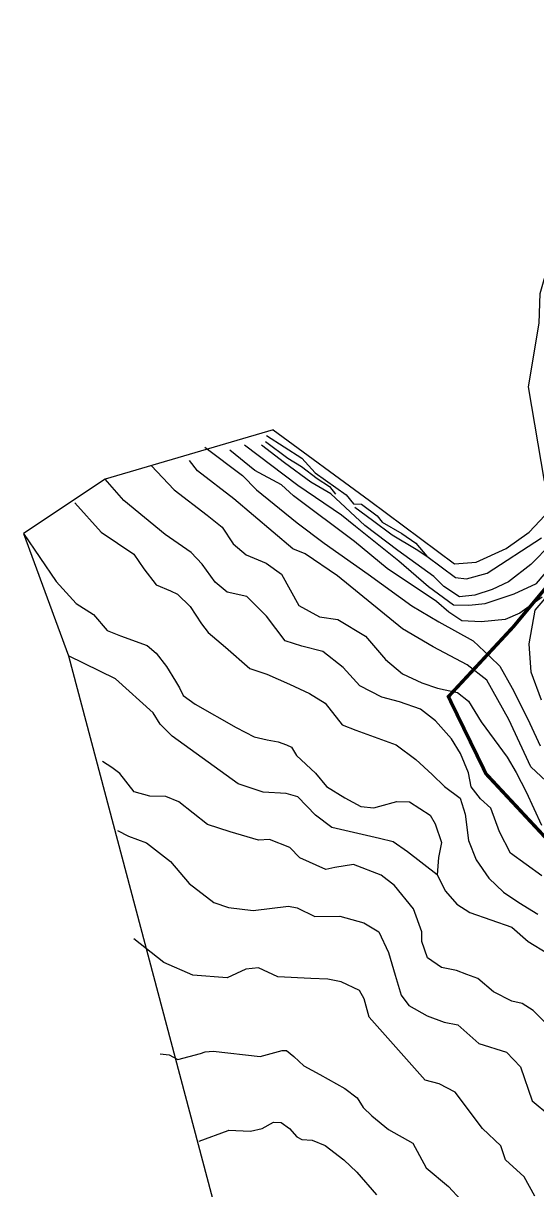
# Model space of a CAD drawing. Header units: metres. Extents: x 349190 to 354644, y 1756648 to 1760820.
# Drawn here: x 349190 to 349593, y 1757202 to 1758117 of the extents above; entities that cross this region are included whole.
import ezdxf

# ---------------------------------------------------------------- set-up
doc = ezdxf.new("R2010")
doc.units = ezdxf.units.M
doc.header["$MEASUREMENT"] = 0
doc.linetypes.add('DASHDOT', pattern=[1, 0.5, -0.25, 0, -0.25])
for name, color, linetype in [('LINE_WATER', 4, 'Continuous'), ('OFF', 1, 'Continuous'), ('POLY_WATER', 4, 'Continuous'), ('V_BOUND_STREAM_LINE', 7, 'DASHDOT')]:
    doc.layers.add(name, color=color, linetype=linetype)

msp = doc.modelspace()

# ---------------------------------------------------------------- linework, layer by layer
at = {"layer": 'LINE_WATER'}
for points in [[(349380.99, 1757793.52), (349408.7, 1757775.87), (349419.2, 1757764.19), (349443.37, 1757747.02), (349449.22, 1757739.88), (349455.6, 1757739.69), (349467.87, 1757730.43), (349471.62, 1757725.63), (349487.18, 1757716.79), (349498.05, 1757709.09), (349506.7, 1757698.84), (349529.27, 1757682.2), (349537.82, 1757681.15), (349554.1, 1757685.63), (349596.58, 1757713.33)], [(349332.67, 1757784.34), (349362.04, 1757762.2), (349373.08, 1757750.87), (349404.96, 1757724.97), (349426.19, 1757709.02), (349460.59, 1757684.8), (349494.92, 1757659.82), (349516.18, 1757647.34), (349543.06, 1757632.44), (349556.45, 1757619.78), (349564.06, 1757612.63), (349573.74, 1757595.41), (349580.43, 1757581.89), (349587.37, 1757567.46), (349595.65, 1757549.93)], [(349363.84, 1757786.32), (349405.49, 1757754.74), (349439.88, 1757731.23), (349450.68, 1757722.51), (349484.73, 1757695.25), (349508.12, 1757675.13), (349527.62, 1757660.81), (349539.63, 1757660.45), (349552.56, 1757661.72), (349575.2, 1757669.31), (349592.68, 1757677.32), (349603.24, 1757689.79)], [(349431.52, 1757747.94), (349415.67, 1757756.95), (349395.16, 1757772.11), (349376.99, 1757785.94)], [(349380.17, 1757788.79), (349397.62, 1757775.76), (349408.32, 1757769.29), (349420.82, 1757759.85), (349430.47, 1757753.59), (349435.13, 1757747.44)], [(349616.29, 1757507.48), (349588.34, 1757533.47), (349571.13, 1757570.83), (349553.64, 1757601.52), (349538.41, 1757613.67), (349511.78, 1757627.65), (349487.58, 1757641.8), (349436.77, 1757683.56), (349411.23, 1757700.8), (349401.75, 1757704.64), (349355.3, 1757743.87), (349326.84, 1757765.9), (349320.62, 1757774.09)], [(349597.12, 1757666.83), (349579.52, 1757654.21), (349568.07, 1757649.23), (349549.37, 1757647.3), (349534.03, 1757648.12), (349523.92, 1757654.95), (349514.3, 1757663.29), (349475.57, 1757689.26), (349449.88, 1757710.37), (349402.03, 1757746.19), (349392.63, 1757754.87), (349371.7, 1757766.05), (349352.15, 1757782.19)], [(349290.56, 1757769.96), (349308.65, 1757751.01), (349334.41, 1757730.95), (349346.14, 1757721.76), (349354.84, 1757708.51), (349365.06, 1757699.82), (349380.59, 1757693.51), (349392.63, 1757684.86), (349406.34, 1757660.11), (349422.58, 1757651.23), (349436.94, 1757649.2), (349458.73, 1757636.03), (349474.33, 1757617.77), (349487.51, 1757606.68), (349502.85, 1757599.39), (349515, 1757595.37), (349530.69, 1757591.87), (349539.46, 1757585.08), (349549.41, 1757568.95), (349569.68, 1757541.12), (349576.63, 1757529.23), (349584.52, 1757513.92), (349596.75, 1757487.84)], [(349596.98, 1757447.97), (349572.44, 1757465.93), (349563.58, 1757482.66), (349556.78, 1757501.23), (349548.84, 1757508.42), (349541.54, 1757517.91), (349539.39, 1757528.82), (349533.06, 1757544.12), (349526, 1757555.64), (349513.61, 1757569.7), (349501.74, 1757578.79), (349485.26, 1757584.48), (349471.42, 1757588.34), (349454.07, 1757597.2), (349441.18, 1757611.55), (349425.28, 1757623.98), (349408.74, 1757628.37), (349395.69, 1757632.45), (349380.98, 1757651.84), (349365.68, 1757667.22), (349350.25, 1757670.65), (349340.73, 1757678.44), (349330.43, 1757692.64), (349321.95, 1757701.81), (349301.49, 1757715.78), (349268.97, 1757742.62), (349254.45, 1757759.33)], [(349620, 1757762.5), (349620.07, 1757749.64), (349616.74, 1757738.33), (349613.91, 1757725.17), (349604.1, 1757708.61), (349588.25, 1757692.37), (349570.72, 1757678.64), (349558, 1757672.67), (349544.31, 1757668.41), (349532.28, 1757667.09), (349520.16, 1757675.14), (349512.29, 1757682.98), (349483.89, 1757703.4), (349458.17, 1757723.08), (349431.52, 1757747.94)], [(349230.56, 1757740.84), (349251.43, 1757717.61), (349277.05, 1757700.54), (349284.89, 1757689.07), (349294.35, 1757676.34), (349305.82, 1757671.82), (349311.27, 1757669.06), (349321.16, 1757659.43), (349330.05, 1757645.69), (349335.28, 1757639.03), (349348.71, 1757627.39), (349368, 1757610.71), (349381.16, 1757606.23), (349399.09, 1757598.38), (349414.7, 1757591.17), (349427.04, 1757583.49), (349440.19, 1757566.66), (349451.15, 1757562.43), (349482.63, 1757550.84), (349498.15, 1757539.34), (349510.78, 1757527.48), (349520.56, 1757518.25), (349532.94, 1757508.87), (349536.82, 1757496.31), (349539.49, 1757475.74), (349545.42, 1757460.51), (349555.32, 1757446.2), (349566.84, 1757435.31), (349578.89, 1757427.12), (349593.75, 1757418)], [(349450.31, 1757737.26), (349463.99, 1757727.15), (349479.55, 1757715.58), (349498.47, 1757704.44), (349506.7, 1757698.84)], [(349190.29, 1757716.77), (349215.98, 1757679.11), (349231.83, 1757661.74), (349245.29, 1757653.09), (349255.94, 1757640.68), (349266.51, 1757636.35), (349287.31, 1757628.86), (349294.53, 1757622.75), (349302.55, 1757612.42), (349309.6, 1757600.73), (349312.71, 1757595.62), (349315.64, 1757589.61), (349325.16, 1757582.86), (349357.09, 1757564.37), (349371.41, 1757557.23), (349381.61, 1757554.76), (349390.12, 1757553.26), (349396.75, 1757550.83), (349400.69, 1757548.93), (349404.63, 1757542.34), (349419.5, 1757528.54), (349427.91, 1757518.08), (349442.44, 1757509.12), (349454.95, 1757502.34), (349465.04, 1757501.28), (349469.8, 1757502.59), (349483.27, 1757506.29), (349493.14, 1757506.02), (349509.23, 1757495.54), (349513.17, 1757488.95), (349518.1, 1757474.12), (349515.78, 1757462.41), (349514.79, 1757448.94), (349491.55, 1757466.83), (349480.4, 1757474.84), (349469.48, 1757477.37), (349432.21, 1757485.87), (349419.33, 1757495.53), (349405.54, 1757510.06), (349396.31, 1757512.63), (349378.31, 1757513.77), (349358.63, 1757520.29), (349307.03, 1757557.64), (349297.48, 1757567.15), (349292.1, 1757575.89), (349262.57, 1757602.7), (349225.68, 1757620.67)], [(349596.51, 1757585.84), (349588.63, 1757607.74), (349587.04, 1757630.19), (349591.68, 1757656.64), (349611.81, 1757680.02)], [(349599.75, 1757332.71), (349590.21, 1757342.28), (349581.41, 1757347.95), (349573.3, 1757349.55), (349558.87, 1757357.09), (349546.68, 1757367.37), (349538.13, 1757370.55), (349529.98, 1757373.85), (349518.27, 1757376.17), (349507.23, 1757383.78), (349502.8, 1757396.38), (349502.82, 1757404.05), (349496.12, 1757422.23), (349481.35, 1757440.32), (349471, 1757448.54), (349449.07, 1757457), (349434.69, 1757454.5), (349427.45, 1757452.94), (349407.01, 1757462.23), (349399.24, 1757470.31), (349383.45, 1757476.62), (349374.7, 1757475.92), (349352.42, 1757482.57), (349334.64, 1757488.34), (349312.12, 1757506.18), (349302.06, 1757510.23), (349289.59, 1757510.64), (349277.16, 1757514.04), (349265.96, 1757528.42), (349259.57, 1757533.06), (349252.29, 1757537.87)], [(349264.18, 1757483.56), (349272.66, 1757479.07), (349286.83, 1757474.02), (349305.81, 1757459.22), (349320.36, 1757441.92), (349339.74, 1757427.23), (349351.1, 1757423.11), (349370.49, 1757420.77), (349398.12, 1757424.11), (349405.05, 1757422.86), (349418.86, 1757416.01), (349438.39, 1757416.26), (349457.24, 1757411.22), (349469.1, 1757404.14), (349476.55, 1757387.87), (349481.85, 1757370.16), (349486.6, 1757354.43), (349492.66, 1757346.3), (349506.91, 1757338.16), (349520.18, 1757333.29), (349530.99, 1757331.15), (349547.38, 1757316.49), (349569.26, 1757309.72), (349580.25, 1757298.05), (349589.24, 1757271.55), (349603.06, 1757260.02)], [(349514.79, 1757448.94), (349521.4, 1757436.04), (349530.21, 1757425.69), (349540.52, 1757419.15), (349573.48, 1757407.77), (349586.12, 1757396.56), (349601.49, 1757387.16), (349613.39, 1757381.06), (349627.35, 1757372.12), (349638.69, 1757360.33), (349645.15, 1757335.27), (349651.54, 1757321.47), (349664.61, 1757308.02), (349672.77, 1757295.36), (349676.99, 1757276.93), (349697.92, 1757245.87), (349711.21, 1757231.64), (349725.01, 1757207.75), (349731.36, 1757200.39)], [(349591.47, 1757196.57), (349583.05, 1757211.72), (349568.29, 1757225.13), (349564.84, 1757236.11), (349550.38, 1757249.78), (349528.89, 1757278.37), (349516.48, 1757284.75), (349505.45, 1757287.68), (349461.47, 1757337.16), (349457.55, 1757351.42), (349454.01, 1757358.11), (349439.4, 1757364.74), (349428.99, 1757366.99), (349415.62, 1757367.58), (349389.92, 1757368.79), (349374.81, 1757375.71), (349364.87, 1757374.68), (349350.07, 1757368.06), (349323.12, 1757370.02), (349300.36, 1757379.95), (349276.91, 1757398.63)], [(349297.63, 1757308.38), (349304.71, 1757307.59), (349311.53, 1757303.98), (349329.15, 1757308.48), (349332.88, 1757309.85), (349339.2, 1757310.55), (349376.03, 1757306.28), (349393.24, 1757311.01), (349396.69, 1757310.93), (349402.41, 1757306.34), (349410.28, 1757298.9), (349422.79, 1757292.06), (349442.45, 1757281.24), (349452, 1757273.93), (349456.83, 1757266.35), (349463.48, 1757259.61), (349476.72, 1757248.86), (349495.73, 1757238.32), (349506.29, 1757218.76), (349523.63, 1757204.33), (349533.41, 1757193.66)], [(349328.07, 1757239.92), (349350.81, 1757248.23), (349351.13, 1757248.32), (349368.47, 1757247.6), (349377.48, 1757249.73), (349386.43, 1757254.59), (349392.6, 1757254.58), (349399.05, 1757249.84), (349404.65, 1757243.15), (349408.63, 1757241.16), (349416.66, 1757240.63), (349426.91, 1757236.47), (349441.69, 1757225.11), (349451.85, 1757215.56), (349467.13, 1757197.68)]]:
    msp.add_lwpolyline(points, dxfattribs=at)
at = {"layer": 'OFF'}
msp.add_lwpolyline([(349386.32, 1757798.17), (349254.45, 1757759.33), (349190.29, 1757716.77), (349225.68, 1757620.67), (349400.74, 1756960.27)], dxfattribs=at)
at = {"layer": 'POLY_WATER'}
msp.add_lwpolyline([(349386.32, 1757798.17), (349461.76, 1757742.64), (349528.31, 1757692.93), (349545.37, 1757694.3), (349569.01, 1757704.94), (349587.06, 1757717.78), (349603.46, 1757735.13), (349605.33, 1757750.98), (349598.98, 1757757.75), (349586.51, 1757831.83), (349594.86, 1757881.76), (349595.49, 1757905.15), (349614.65, 1757971.35), (349652.75, 1758018.55), (349670.16, 1758038.26), (349681.17, 1758045.01), (349698.55, 1758061.81), (349718.87, 1758081.49), (349726.21, 1758100.09), (349740.29, 1758110), (349774.92, 1758119.93)], dxfattribs=at)
at = {"layer": 'V_BOUND_STREAM_LINE', "ltscale": 10, "const_width": 2.7}
msp.add_lwpolyline([(349978.63, 1757130.11), (349878.88, 1757212.72), (349798.62, 1757298.49), (349729.2, 1757373.71), (349663.54, 1757429.54), (349604.42, 1757473.02), (349553.12, 1757528.08), (349523.61, 1757588.64), (349574.57, 1757643.51), (349625.39, 1757704.63), (349632.64, 1757741.2), (349612.25, 1757793.9), (349610.49, 1757812.66), (349615.58, 1757827.09), (349625.71, 1757841.76), (349623.86, 1757897.69), (349642.69, 1757971.37), (349680.79, 1758014.11), (349767, 1758081.07), (349817, 1758107.27), (349873.26, 1758121.04)], dxfattribs=at)

doc.saveas('drawing.dxf')
